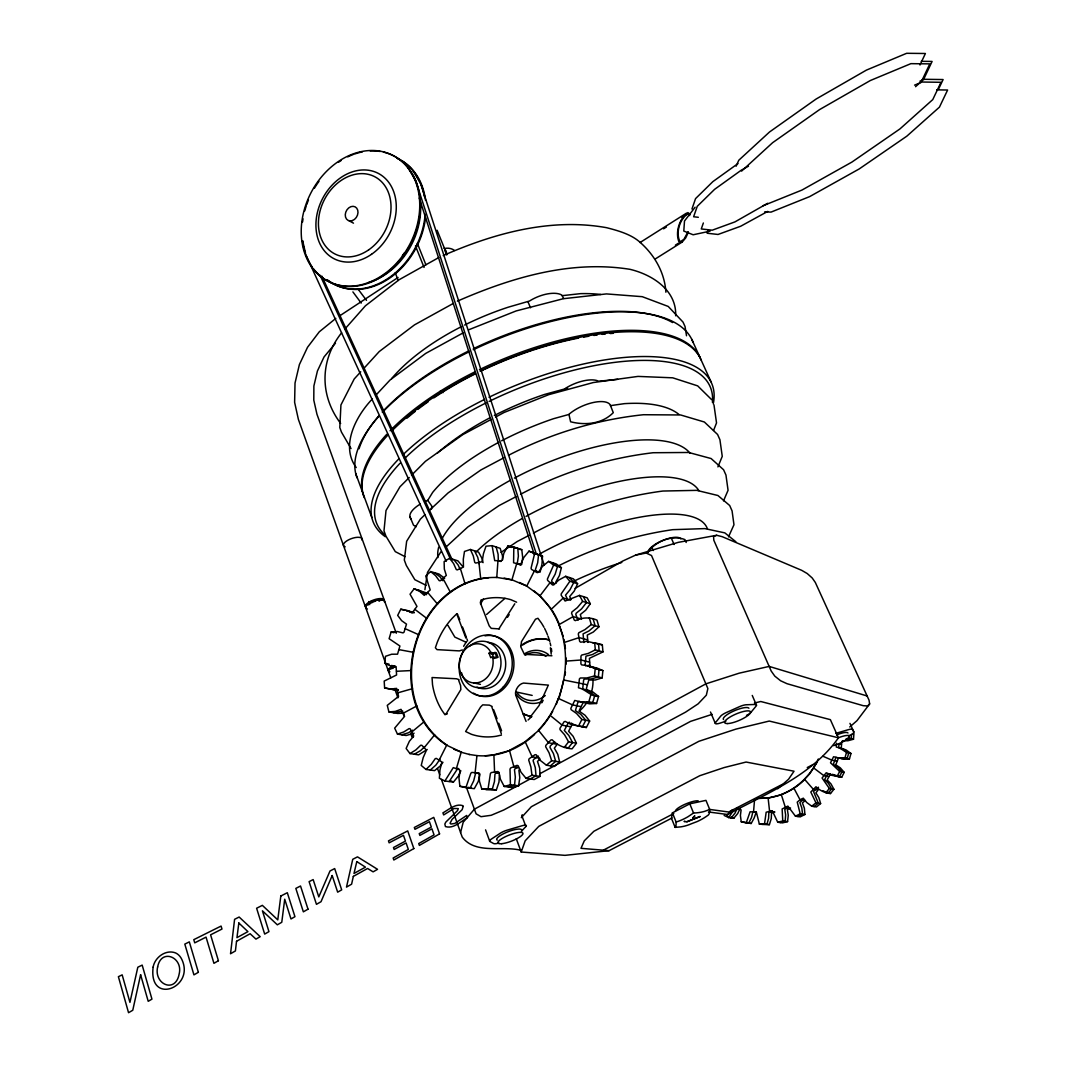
<?xml version="1.0" encoding="UTF-8"?>
<svg xmlns="http://www.w3.org/2000/svg" width="1066" height="1066" viewBox="0 0 1066 1066"><rect width="100%" height="100%" fill="white"/><g stroke="black" fill="none" stroke-linecap="round" stroke-linejoin="round"><path stroke-width="1.5" d="M737.965 808.348L741.11 809.907L740.404 815.477L741.243 821.793L748.718 823.179L751.49 817.609L752.783 812.172L756.274 811.706L759.365 824.111L764.495 824.018L766.174 812.225L772.277 810.733L777.727 822.246L782.764 820.967L782.138 808.974L787.867 806.109L795.463 816.196L800.22 816.876L804.923 814.477L804.35 808.201L802.418 802.951L805.19 800.553L800.033 799.74L797.248 802.138L800.193 813.798L804.923 814.477M390.702 689.062L396.632 688.396L398.577 696.365L387.278 705.359L388.917 711.915L395.206 711.422L401.029 709.343L404.387 716.579L394.673 728.145L397.471 734.101L403.708 731.996L409.144 728.571L410.21 728.864L413.715 736.086L409.344 741.336L406.119 748.465L409.997 753.569L415.86 749.918L420.697 745.254L421.816 745.281L426.467 750.144L423.189 757.62L421.23 765.428L426.014 769.452L431.25 764.362L435.248 758.646L436.367 758.406L441.884 762.003L439.952 770.065L439.379 778.247L444.895 780.992L453.277 767.613L459.446 769.759L460.046 770.865L458.98 778.087L459.872 786.295L465.882 787.614L470.866 773.196L471.838 772.424L478.394 773.01L479.194 773.943L479.434 781.231L481.805 789.093L488.055 788.907L490.413 773.556L491.253 772.57L497.902 771.544L498.875 772.25L500.434 779.286L504.231 786.455L510.427 784.749L510.001 769.132L510.654 767.973L517.09 765.348L518.183 765.788L521.034 772.25L526.111 778.393L534.213 779.526L540.049 776.381L539.689 768.226L537.504 761.444L539.969 758.925M398.231 690.555L384.613 687.943L384.186 681.081L396.579 674.978L396.112 666.623L390.303 665.864L384.693 663.212L385.492 656.31L391.648 654.231L397.551 654.178L399.91 646.023L389.117 638.694L391.102 632.031L397.351 631.538L403.028 632.884L404.014 632.231L406.492 624.13L401.642 620.678L397.685 615.375L400.776 609.219L406.839 610.312L412.062 613.003L416.966 606.394L410.05 594.202L414.114 588.792L419.738 591.417L424.281 595.361L430.198 589.924L425.734 576L430.624 571.563L435.541 575.627L439.219 580.664L440.311 580.77L446.321 575.413L444.335 569.111L444.122 561.542L449.639 558.264L453.623 563.608L456.275 569.524L457.314 569.897L463.444 567.099L463.297 559.184L464.483 551.455L470.412 549.483L473.277 555.879L474.756 562.448L475.702 563.061L482.138 561.729L483.431 553.76L486.003 546.205L492.106 545.645L494.717 560.623L501.193 560.836L502.166 560.05L503.912 553.134L507.816 546.072L513.825 546.978L513.585 562.741L519.822 564.5L520.901 563.941L523.859 557.425L528.976 551.175L542.501 556.185L541.968 564.234L540.089 572.175M587.926 642.425L587.273 635.07L593.309 632.031L598.932 626.808L591.284 624.583L584.914 629.646L578.851 632.711L578.292 633.95L579.664 641.372L580.597 642.172L587.1 641.399L602.317 644.757L602.956 651.899L589.391 658.335L590.084 667.01M566.033 664.265L566.086 657.935M499.448 774.822L498.968 782.111L496.356 789.959L481.805 789.093M500.913 561.489L497.982 560.543L496.756 577.492C414.341 574.96 378.657 701.122 446.667 745.214L447.28 745.307C382.467 702.707 411.356 584.967 488.734 577.679M846.124 738.805L849.016 738.138L849.216 735.327M853.919 733.648L853.493 739.231L847.856 740.763L842.566 740.71M851.574 734.487L851.254 738.685L845.405 740.177M754.555 799.753L753.555 811.612L756.26 811.986L754.182 817.955L751.197 823.485L743.722 822.326M431.477 509.095L431.757 506.044L427.746 500.367L432.689 492.359A143.67 55.499 -22.2 0 1 498.741 442.323M591.697 667.209L596.494 667.822L602.876 670.607L602.157 677.869L595.294 679.988L588.805 680.015L586.393 688.529L586.926 689.715L592.976 692.047L598.586 696.444L596.547 703.48L589.551 703.84L579.038 701.388L577.959 702.068L575.413 710.582L580.823 714.367L585.767 720.27L582.476 726.772L575.307 725.28L570.976 723.001M598.586 696.444C590.511 696.591 585.914 689.369 578.452 687.757L579.411 678.909L580.344 677.989L586.873 677.963L594.495 675.991L595.214 668.675L588.099 665.704L581.663 664.891L580.903 663.878L580.957 656.15L581.73 655.057L588.165 653.458L595.321 649.847L602.956 651.899M534.572 734.474C519.355 748.972 498.102 757.566 476.955 755.594L475.09 772.917L479.673 773.556L476.422 773.063L475.449 773.823L473.677 780.885L470.093 788.147L465.602 787.148M777.727 822.246L782.551 822.872L787.574 821.606L788.254 815.29L787.388 809.747L790.532 808.028L785.309 807.255L781.285 794.53C797.674 788.187 811.133 775.009 818.302 759.005M817.449 761.75L809.6 773.929L804.497 779.233L813.078 789.027L818.168 789.919L815.903 792.891L818.835 797.581L820.62 803.551L815.956 802.805L810.8 792.025L815.983 786.761C819.874 790.599 825.031 793.077 830.494 793.57L833.918 789.293L829.335 788.467L822.086 777.993L826.23 772.743L831.027 775.142L841.674 777.301L844.205 772.344L839.662 771.424L830.521 762.803L833.559 756.753L843.686 759.085L849.455 758.899L850.974 753.502L846.217 750.038L841.247 748.159L841.82 741.39M521.674 564.54L522.7 557.558L521.78 549.67L513.825 546.978M564.967 675.471L565.446 672.206M424.908 589.685L427.519 572.335L440.911 551.815M504.231 786.455L512.453 787.534L518.622 785.829L519.782 777.647L518.915 770.438L519.582 769.292M672.419 812.865L671.46 818.288L675.138 827.376L680.801 826.87A64.213 48.53 51.4 0 0 691.234 823.818L697.231 821.54A64.093 57.551 -82.6 0 0 708.424 814.944L709.143 813.811A64.64 9.794 69.8 0 0 709.729 809.494L705.958 800.366L689.782 803.831L672.419 812.865L676.137 822.033L676.084 824.511A64.813 8.741 69.9 0 1 675.138 827.376M528.976 551.175L534.639 553.52L531.068 568.191L531.468 569.377L537.184 572.642L538.343 572.349L542.407 566.512L548.564 561.369L556.359 563.994L561.396 567.685L559.41 575.547L555.946 581.783L556.119 583.062M836.49 743.189L836.29 747.026C841.86 747.906 845.231 753.316 850.974 753.502M479.993 774.462L478.234 781.498L474.29 788.667L465.882 787.614M460.579 832.519L463.204 822.232L474.397 809.187L536.025 775.795L535.292 767.56L533.12 760.751L533.56 759.472L538.517 756.114M838.729 758.006L844.952 757.913L846.471 752.476M533.56 590.604C576.386 623.583 574.347 692.833 538.383 730.157L548.524 742.775L557.212 744.295L554.347 748.199L557.758 754.248L559.637 761.963L551.682 760.698L549.07 752.796L545.632 746.706L545.845 745.347L550.975 739.924L552.175 739.791C557.251 745.44 564.634 748.239 572.082 748.852L576.44 743.229L568.591 741.829L564.54 734.714L560.01 729.65L559.97 728.291L564.061 721.802L565.22 721.389L571.016 724.44L586.367 727.518L589.645 721.042L581.863 719.483L576.559 713.487L571.136 709.69L570.83 708.384L574.761 700.455L581.077 702.001L588.832 701.788L590.884 694.699M759.365 824.111L769.385 824.644L771.278 818.581L771.491 812.972L774.875 812.012L769.572 811.253L768.106 797.928C782.004 795.956 794.996 789.346 804.843 779.286M844.205 772.344L840.274 767.813L835.784 764.855L838.529 757.833M547.884 686.171L539.063 705.559L530.095 717.218M559.423 697.031L563.714 679.988L587.313 684.758M589.645 721.042L585.061 715.246L579.664 711.475L579.371 710.183L583.275 702.307M691.954 209.003L695.565 198.596L712.821 181.66L737.965 163.578M703.36 222.981L701.268 228.95L712.221 230.189L734.967 221.888L767.667 203.286M708.17 230.269L707.144 233.227L718.031 234.467L740.67 226.245L767.747 211.401M672.073 817.968L609.099 850.668L565.007 855.345L521.207 852.027L525.192 840.794L538.756 826.377L698.923 741.283L736.006 729.091L769.252 721.056L838.462 737.779C812.145 775.315 766.721 793.464 727.652 814.504L708.437 811.972M368.196 604.995L369.316 601.97L382.587 598.786L379.016 600.904M548.564 561.369L553.614 565.087L547.404 579.051L547.578 580.344L552.521 584.981L553.694 584.954L558.717 580.091L565.673 576.306L573.401 578.851L577.599 583.755L574.241 591.07L569.724 596.494L571.056 599.652M713.567 430.451L716.525 422.922L713.967 404.814M687.996 231.802L683.986 239.237L680.908 241.356L679.655 241.049C675.737 232.428 679.735 219.223 687.57 213.973L689.742 215.572M688.37 232.215L685.731 237.878L682.2 242.049L655.47 258.838M717.911 466.895L722.255 456.355L719.923 439.712L717.578 434.475L704.36 422.003L680.628 414.967L643.464 414.727C596.454 419.644 550.442 433.635 508.482 455.315M391.102 668.955L392.315 666.077A10.154 3.358 -20.2 0 0 389.903 671.807M723.521 500.86L728.065 490.293L725.959 475.063L723.587 469.76L711.102 458.54L688.636 452.477L653.138 452.73C606.874 458.207 561.622 472.438 520.501 494.318M746.227 822.859L750.078 811.799L756.26 811.986M736.126 166.189L738.791 160.233L769.545 131.971L816.13 99.018L866.405 70.116L906.646 53.3L925.408 53.5L919.985 64.999M556.305 704.36L558.344 698.43L572.429 704.839L580.943 706.651M728.491 536.878L733.968 524.752L732.076 510.894L729.677 505.511L717.924 495.503L696.711 490.36L662.892 491.04C617.654 496.969 573.561 511.427 533.413 533.093M460.845 770.718L458.487 775.901L453.396 782.098L444.895 780.992M647.102 553.334C654.351 541.795 671.833 534.319 684.945 539.609L686.184 542.487M733.421 810.253L728.758 817.609L724.134 815.45M737.312 808.121L735.02 813.131L731.276 817.928L726.666 815.77M740.031 808.508L737.752 813.491L733.794 818.262L728.758 817.609M938.386 89.464L943.117 79.55L924.515 79.297L919.905 81.203M466.335 641.799L463.63 646.289M439.032 760.378L446.667 745.214L461.791 752.369L453.73 749.198M578.572 725.999L581.863 719.483M837.116 776.408L839.662 771.424M551.122 714.153L552.668 711.395M576.44 743.229L573.135 736.313L568.631 731.276L572.016 724.6M833.918 789.293L830.987 783.91L827.203 779.992L830.307 774.036M565.673 576.306L569.884 581.25L561.236 593.855L561.169 595.188L565.1 601.024L579.491 595.401L587.166 597.826L590.324 603.742L585.727 610.178L580.33 614.509L581.543 619.093M445.934 714.167L460.832 689.595L460.605 685.598L458.7 680.454M514.771 603.796L498.928 628.78M507.509 617.321L509.188 614.629M545.859 721.948L549.443 716.818M439.912 759.325L435.927 765.028L430.318 770.038M442.963 762.283L440.578 765.681L434.582 770.625L426.014 769.452M575.107 588.365L622.584 561.116L635.642 555.093L678.229 542.367L716.658 535.279L722.215 536.691L801.699 570.337L807.215 573.535L812.185 577.959L815.317 582.449L869.03 700.149L869.643 703.92L856.997 720.656L849.749 726.985M449.159 781.551L457.914 768.266M424.015 747.866L434.635 734.86M695.099 207.244L684.492 221.008L683.799 231.056L693.14 234.773L710.076 231.162M564.207 747.479L568.591 741.829M825.883 792.771L829.335 788.467M341.586 332.805C319.68 360.415 319.613 395.659 340.654 423.429M539.969 729.091L544.966 723.228M554.507 741.643L550.216 746.093L550.003 747.453L553.427 753.529L555.679 761.337L550.442 765.841M590.324 603.742L582.662 601.371L577.332 607.633L571.896 612.004L571.589 613.323L574.308 620.106L575.36 620.639C582.116 617.294 590.071 617.014 596.973 620.119L598.932 626.808M344.838 329.114L365.438 305.795L399.15 279.718L438.779 257.559M360.734 371.821L354.205 378.976L340.933 404.947L339.801 427.573L341.466 432.116L351.034 448.559M363.999 368.25L379.243 351.553L414.527 324.85L453.117 303.53M521.301 817.689L531.348 806.709L690.608 721.349L712.181 714.34M521.594 831.134L525.884 826.51L521.754 815.477A5.81 1.452 -21.3 0 0 522.26 814.744M372.434 398.871C356.151 415.847 340.094 445.735 356.217 467.548M375.752 395.326L390.089 379.976L425.72 353.406L463.177 332.858M727.652 814.504L732.009 810.107M409.237 477.515L399.977 486.789L386.012 510.521L383.987 530.801L385.945 536.131L395.286 551.628L405.013 556.652M411.556 475.196L425.454 461.298L462.897 434.568L491.266 419.351M425.028 514.611L420.35 519.155L406.652 541.261L404.32 560.05L406.319 565.46L414.847 579.704L426.094 585.301M428.545 511.2L448.173 492.852L480.886 469.973L504.125 457.634M869.643 703.92L867.551 705.958L863.247 705.692L787.001 683.692L780.618 680.774L774.809 676.137L771.184 671.034L713.82 540.235L713.567 536.571L716.658 535.279M424.441 746.906L420.577 750.624L414.328 754.208M427.186 749.478L418.632 754.848L409.997 753.569M528.11 719.99L531.388 716.832M447.307 713.847L444.962 714.7L441.91 710.316A70.169 59.909 -76.5 0 1 432.516 684.625L432.05 677.536L456.501 678.775L459.033 679.668M568.951 414.447L570.19 413.275A25.531 10.393 -22.9 0 1 593.456 402.468A25.531 10.393 -22.9 0 1 610.178 404.8L613.283 412.662C602.09 424.001 585.367 425.534 570.603 421.776L568.951 414.447L553.547 418.698A143.67 55.499 -22.2 0 0 501.633 440.791M445.641 547.364L467.761 527.017L498.995 505.63L516.197 496.583M690.288 214.359L687.903 212.6C679.282 218.37 674.871 232.908 679.202 242.382L682.2 242.049M741.59 171.106L772.61 142.697L819.594 109.585L870.309 80.536L910.884 63.654L929.805 63.88L921.61 81.243L915.534 86.706M921.637 80.67L924.035 78.511L932.097 61.442L921.251 61.308M411.862 731.942L424.361 721.535M486.589 614.496L504.978 598.319M777.66 788.773L788.573 779.233L794.037 771.211L746.08 762.043L724.134 767.573L699.829 775.688L593.869 831.28L584.301 840.808L580.983 848.323L609.099 850.668M526.111 778.393L531.974 775.209L530.881 766.894L528.696 760.058L529.136 758.779L535.065 754.661L536.238 754.821L540.262 760.391L546.432 765.215L551.682 760.698M559.637 761.963L554.413 766.454L546.432 765.215M335.484 343.185L324.037 356.95L317.428 370.995L313.884 385.999L313.79 400.136L316.962 414.274L384.253 600.118M793.943 788.267L800.033 799.74L803.298 798.181L806.709 802.485L811.772 806.229L815.956 802.805M820.62 803.551L816.449 806.962L811.772 806.229M814.118 806.602L818.288 803.178L813.491 791.425L818.528 787.214M709.729 809.494L704.639 811.346A65.013 48.636 51.2 0 1 693.54 813.012L688.01 816.716A65.066 58.204 -82.2 0 1 676.137 822.033M464.616 325.037A145.282 63.48 -22.2 0 1 508.229 307.195L529.482 301.038A24.904 11.46 -23 0 1 561.715 295.016L563.608 298.48M564.607 388.983L566.019 387.984A25.397 10.62 -22.9 0 1 598.652 381.242L617.654 379.336M501.02 552.388L517.223 541.515L529.003 535.385M335.83 318.388L319.294 331.806L307.528 347.289L299.399 364.559L295.029 383.014L294.616 402.308L298.387 419.391L365.358 606.687M339.987 315.656L398.071 277.48M640.053 242.528L686.291 213.253M663.598 228.817L666.41 227.031M681.88 217.237L686.104 214.559M675.378 245.14L678.189 243.381M412.515 730.21L408.438 732.768L401.815 734.794M848.656 736.26L851.268 734.661A7.182 1.639 -23.5 0 0 853.853 731.969L849.962 723.361M836.05 757.286L833.292 764.335L837.783 767.307L841.94 771.891L839.395 776.847L827.802 773.543L824.684 779.526L828.482 783.443L831.627 788.88L828.189 793.171L822.712 790.652M802.618 800.153L799.846 802.551L801.779 807.801L802.565 814.144L797.848 816.543M462.351 649.954L459.339 650.9L437.02 649.634L435.368 647.782L437.26 642.305A70.169 59.909 -76.5 0 1 452.131 618.36L456.315 614.216L457.207 613.829L458.047 615.229M496.969 657.909L492.385 656.816L490.746 657.735L489.028 653.218L490.653 652.285L495.25 653.405M494.944 652.459L492.252 653.991L493.971 658.508L496.663 656.976L498.049 657.309L496.33 652.792L494.944 652.459L496.663 656.976M403.041 713.314L416.886 705.905M748.465 166.189L741.243 170.214L714.62 189.322L697.271 206.311L693.633 216.758L698.323 217.291M539.916 773.716L705.879 683.852L739.218 673.166L769.159 666.41L867.124 695.991M495.53 417.072L504.031 412.502L548.75 394.66L593.256 382.547L638.014 376.405L672.713 377.817L697.684 385.879L711.648 399.657M603.383 850.148L673.805 813.531M686.744 821.726L700.189 816.489L687.09 821.779L684.026 821.406L685.185 821.553M557.331 566.459C593.442 548.017 632.604 535.465 672.739 529.669L704.866 528.603L724.827 532.88L735.846 541.741M807.255 767.533L813.131 764.509M782.324 784.376L728.664 811.999L709.117 809.361M795.463 816.196L800.193 813.798M914.561 85.133L922.09 82.029L940.998 82.295L932.777 99.578L899.931 128.933L851.921 162.072L801.978 190.054L763.149 205.711M425.8 501.153L427.746 500.367M457.407 301.158C511.307 277.586 570.776 259.811 630.046 269.338C652.192 274.628 676.737 290.152 675.671 315.803M468.933 329.7L516.144 310.939L563.301 298.72L606.461 293.91L642.252 296.681L668.235 306.448L683.026 322.092L685.038 326.529L686.517 335.777M443.203 255.574C494.144 233.214 550.789 217.597 606.607 227.698C617.974 230.602 631.432 234.36 640.2 242.422C654.711 255.254 664.691 272.669 665.89 292.231M402.855 711.235L393.274 712.674M569.524 722.228L568.365 722.641L564.34 730.463L568.858 735.513L572.522 742.536L568.165 748.172L565.513 746.893M725.879 721.216L719.95 723.161A6.383 1.639 -22.8 0 1 715.566 722.548L720.616 716.232A8.088 2.092 -22.9 0 1 726.319 712.541L739.271 706.758A8.102 2.092 -23 0 1 746.347 704.759L754.755 704.479A8.062 2.065 -23 0 1 756.034 706.185L750.784 712.528A6.01 1.532 -23 0 1 746.493 715.379M780.325 794.996L768.466 797.981L759.059 798.447M787.934 807.642L784.776 809.361L785.642 814.93L785.176 821.286L780.139 822.552M413.142 733.541L406.146 735.5L397.471 734.101M397.858 692.82L412.489 688.676M835.677 733.408L848.376 729.664A7.222 1.652 -23.5 0 1 852.414 729.45L853.853 731.969M508.349 786.988L514.532 785.296L515.331 777.021L514.478 769.799L515.131 768.639L518.396 767.52L513.919 766.854L509.468 750.371L524.739 741.989L538.956 730.263M567.605 388.171L544.433 394.473A148.001 58.683 -22.2 0 0 494.358 415.487M369.675 602.97L372.34 602.33M378.963 600.731L382.947 599.772M754.448 703L760.778 701.508L830.374 719.657L838.462 737.779M501.46 735.074L496.356 736.233A70.169 59.909 -76.5 0 1 471.292 734.247L465.615 731.516L480.579 707.038L482.698 704.866L489.374 705.132L492.039 706.412M635.642 555.093L646.249 553.041L651.526 555.533L707.864 688.569L706.332 695.192L698.137 703.84L685.531 712.168L503.752 809.987L491.12 815.303L481.006 816.689L476.089 813.811L466.442 787.401M551.935 655.777L524.379 654.324L520.848 646.995L521.474 641.625L535.492 619.199L537.93 618.28L541.142 622.611A70.169 59.909 -76.5 0 1 543.953 627.274M610.405 405.653L624.383 403.654A143.67 55.499 -22.2 0 1 678.855 414.368M562.395 295.642L580.57 293.643A145.282 63.48 -22.2 0 1 600.718 294.469M398.404 689.662L395.446 689.982L384.613 687.943M485.11 755.781L493.305 754.968L510.068 750.477M772.237 811.639L768.839 812.598L768.613 818.235L766.947 824.324L761.83 824.431M499.528 628.927L491.253 628.367L489.214 625.889L480.34 602.69L481.006 599.945L485.989 598.652A70.169 59.909 -76.5 0 1 510.867 599.692L516.61 602.197M396.512 671.287L411.316 670.554M402.681 713.234L397.605 713.447L388.917 711.915M585.327 702.934L592.696 702.641L594.748 695.578L588.765 691.088L582.716 688.743L583.648 679.921L584.594 679.002L591.097 678.975L598.346 676.937L599.052 669.648L592.31 666.756L587.499 666.157M485.989 789.626L492.212 789.44L494.464 781.498L494.957 774.196L495.797 773.21L499.115 772.903L494.597 772.264L493.904 755.061M841.207 758.552L847.217 758.406L848.736 752.996L843.766 749.465L838.769 747.599L838.982 743.775L841.447 744.348M936.668 89.864L947.607 90.024L939.439 107.133L906.833 136.168L859.196 168.948L809.614 196.624L771.078 212.094L764.602 211.921M757.366 798.354L768.466 797.981M521.221 850.375C502.606 845.391 475.529 854.879 462.204 837.037L441.457 779.486M496.17 577.306L512.519 579.984L504.125 578.078M459.872 786.295L464.096 786.828M741.243 821.793L743.735 822.113M488.055 788.907L496.356 789.959M764.495 824.018L769.385 824.644M510.427 784.749L518.622 785.829M782.764 820.967L787.574 821.606M459.379 769.306L456.301 768.879L461.192 752.276L469.56 754.515M531.974 775.209L540.049 776.381M468.96 754.422L476.955 755.594M514.825 547.871L517.81 548.324L518.369 556.119L517.343 563.128L517.956 564.154L521.114 564.847L516.757 563.434L511.933 579.811L527.31 586.273L519.502 582.489M518.796 549.217L521.78 549.67M597.613 644.037L602.317 644.757M539.516 758.059L532.187 756.887L525.325 742.096M592.749 642.785L598.506 643.717L599.145 650.873L592.376 654.577L585.954 656.15L585.141 664.944L585.887 665.957M399.004 649.634L413.395 652.312M406.666 610.631L414.101 612.87M414.221 612.364L406.479 610.698M570.75 726.812L562.155 725.16L550.336 715.526M828.842 776.581L823.805 775.608L813.811 768.053M841.674 777.301L832.439 774.329M581.69 726.546L586.367 727.518M836.73 761.151L831.733 760.085L823.019 756.274M751.197 823.485L746.227 822.432M384.693 663.212L389.037 664.145M473.957 682.96L480.42 684.345M515.997 691.954L532.174 695.405M588.832 701.788L596.547 703.48M844.952 757.913L849.455 758.899M468.307 787.348L471.305 788.014M391.102 632.031L393.98 632.711M489.028 653.218L493.638 654.337M418.632 634.683L405.227 628.713M594.495 675.991L602.157 677.869M849.016 738.138L853.493 739.231M566.206 661.093L581.117 660.001L589.551 662.159M595.214 668.675L602.876 670.607M426.8 618.413L414.914 609.392M400.776 609.219L405.053 610.325M369.316 601.97L371.847 602.623A5.423 1.959 -20 0 1 375.685 601.091M437.566 604.142L427.679 592.43M587.579 639.933L579.158 637.601L564.607 642.358L563.914 639.36M414.114 588.792L427.16 593.162M450.505 592.469L443.03 578.545M580.144 618.68L573.108 616.614L559.024 624.623L563.208 636.375M465.082 583.901L460.325 568.311M430.624 571.563L438.992 574.041L444.655 578.305M480.713 578.825L478.9 562.208M570.337 600.145L563.274 597.973L551.415 609.139L539.902 595.947L550.163 582.502L554.453 583.862L551.868 581.703L551.695 580.424L555.173 574.161L557.518 566.392L552.481 562.688M449.639 558.264L457.9 560.849L462.644 566.379M569.884 581.25L577.599 583.755M470.412 549.483L478.567 552.135L482.178 558.731L483.071 562.648M492.106 545.645L500.167 548.324L502.486 555.719L502.632 559.863M553.614 565.087L561.396 567.685M507.816 546.072L511.827 547.431M534.639 553.52L542.501 556.185M548.43 685.118L523.566 683.066C518.782 683.799 514.385 690.515 515.731 695.192L526.084 721.429M532.933 552.521L538.583 554.853L537.677 562.808L535.385 569.604L535.798 570.79L538.73 572.229L534.412 570.83L526.737 586.1L540.475 596.121M440.165 391.275L443.136 392.594M418.365 589.964L426.627 594.668M392.035 665.504L395.033 666.863M466.428 642.398L454.849 637.108L447.84 625.236M731.489 817.182L733.794 818.262M828.069 792.411L830.494 793.57M450.665 780.725L453.396 782.098M349.115 220.795L353.486 223.167M416.26 526.711L413.515 525.192L409.917 516.677M434.821 572.802L440.111 576.972L442.87 580.73M569.55 577.585L573.761 582.502L570.03 589.738L565.5 595.174L567.525 599.279M352.899 291.897L361.201 303.09M366.491 300.359L357.803 288.739M453.783 559.557L458.153 564.993L460.126 569.417M552.161 610.392L555.879 616.668M412.928 170.547L420.737 183.832L544.26 565.127M407.945 167.509L415.767 180.834L536.465 554.373M582.662 601.371L579.491 595.401M490.653 652.285L489.534 650.18A19.761 16.803 -76.4 0 0 461.765 654.271A19.761 16.803 -76.4 0 0 472.624 682.813A19.761 16.803 -76.4 0 0 492.972 659.228L492.385 656.816M583.342 596.614L586.513 602.557L581.543 608.913L576.133 613.27L575.813 614.576L578.132 620.172M474.503 550.816L477.741 557.305L479.234 563.861M321.852 276.107L452.29 559.97M320.093 275.255L450.598 559.45M556.492 618.027L558.97 623.423M305.902 254.907L446.228 561.356M691.727 339.268L699.749 356.95M711.035 381.841L700.349 358.283A181.94 74.54 -22.2 0 0 480.046 371.075M752.25 695.432L756.487 705.239M671.593 538.73L674.085 544.513M652.019 547.644L653.245 550.536M710.502 712.021L715.246 723.268M528.096 302.064L530.508 307.794M689.782 803.831L693.54 813.012M437.113 230.269L446.92 254.441M444.895 250.457L446.721 254.961M417.326 243.328L425.907 264.808M415.474 245.886L424.068 267.433M395.233 272.816L398.244 280.491M493.625 709.676L497.036 718.711M498.741 723.228L501.566 730.756M458.607 616.721L459.726 619.679M462.524 627.101L466.442 637.495M456.861 614.149L465.869 638.068M491.919 707.238L501.326 733.701M516.29 838.769L521.207 852.027M355.671 473.384L362.373 491.692M362.88 493.078L371.821 517.516M485.563 829.868L489.614 840.954M384.613 601.104L396.259 633.257M437.526 768.573L439.765 774.809M368.649 601.557L369.742 604.622M391.568 665.477L392.674 668.555M365.705 607.673L388.211 670.621M388.584 671.647L390.782 677.803M394.633 688.583L397.938 697.83M403.454 713.234L404.547 716.312M410.61 733.261L411.716 736.34M419.271 198.063L534.293 554.52M591.284 624.583L589.325 617.854M593.162 618.986L595.121 625.702L589.125 630.845L583.075 633.897L583.901 642.531M496.143 546.991L498.102 554.28L498.342 561.209M467.001 638.974L467.548 641.026M302.664 240.729L305.542 253.335M564.82 643.904L565.433 648.541M551.349 648.514L551.748 651.606M550.389 647.755L551.229 654.178M595.321 649.847L594.668 642.651M389.117 672.38A10.154 3.358 -20.2 0 1 394.926 665.944M413.368 737.379A10.287 3.078 -20.5 0 1 414.061 733.168M367.424 608.992A10.02 3.611 -20 0 1 373.073 601.304A10.02 3.611 -20 0 1 384.506 602.13M393.087 667.942A5.503 1.812 -20.2 0 1 393.82 667.276M345.184 546.858A9.887 3.851 -19.7 0 1 350.634 538.903A9.887 3.851 -19.7 0 1 362.054 540.102M365.905 607.487A10.02 3.611 -20 0 1 373.939 599.852A10.02 3.611 -20 0 1 384.146 601.144M444.242 248.138A15.111 12.206 -62.3 0 1 446.707 253.748M383.44 152.105A70.769 55.712 -62.5 0 1 407.812 249.364A70.769 55.712 -62.5 0 1 313.257 268.499M312.378 267.286A70.769 55.712 -62.5 0 1 305.929 255.014M305.396 253.521A70.769 55.712 -62.5 0 1 302.491 240.796M302.571 221.981A70.769 55.712 -62.5 0 1 303.037 218.823M304.769 210.881A70.769 55.712 -62.5 0 1 306.182 206.164M306.715 204.619A70.769 55.712 -62.5 0 1 308.474 200.022M314.43 188.202A70.769 55.712 -62.5 0 1 319 181.34M338.442 162.298A70.769 55.712 -62.5 0 1 341.027 160.593M347.729 156.875A70.769 55.712 -62.5 0 1 353.192 154.53M354.712 153.984A70.769 55.712 -62.5 0 1 362.4 151.892M370.222 150.932A70.769 55.712 -62.5 0 1 380.229 151.465M401.895 160.766A70.489 55.592 -62.5 0 1 424.361 196.597M425.147 214.293A70.489 55.592 -62.5 0 1 389.383 277.493A70.489 55.592 -62.5 0 1 329.101 281.264M397.658 158.421A70.489 55.592 -62.5 0 1 400.523 159.927M531.921 716.605A39.322 34.032 -77.1 0 1 523.473 713.767M522.793 644.917A39.322 34.032 -77.1 0 1 548.79 639.853M484.977 635.856A30.794 26.264 -76.5 0 1 513.239 670.78A30.794 26.264 -76.5 0 1 473.531 693.153M469.293 646.462A23.425 19.934 -76.4 0 1 498.488 651.779A23.425 19.934 -76.4 0 1 488.628 685.198A23.425 19.934 -76.4 0 1 461.538 672.739M544.606 628.487A70.169 59.909 -76.5 0 1 547.471 634.816M547.977 636.122A70.169 59.909 -76.5 0 1 549.736 641.519M550.109 642.891A70.169 59.909 -76.5 0 1 550.776 645.69M543.154 700.269A70.169 59.909 -76.5 0 1 541.728 702.854M488.001 642.438A23.332 19.881 -76.5 0 1 504.911 670.381A23.332 19.881 -76.5 0 1 476.982 687.144M525.032 655.23A24.158 20.88 -77 0 1 545.912 656.416M545.272 695.512A24.158 20.88 -77 0 1 516.797 692.527M525.391 653.271A26.717 23.092 -77 0 1 548.497 654.564M542.354 701.348A26.717 23.092 -77 0 1 516.29 694.512M531.254 716.485A39.349 34.045 -77 0 1 522.806 713.634M520.834 645.676A39.349 34.045 -77 0 1 549.563 640.08M444.429 248.525A17.336 14.058 -62.2 0 1 454.516 250.47M420.35 201.501A67.051 52.847 -62.5 0 1 367.583 282.863M404.32 253.002A67.145 52.887 -62.5 0 1 402.428 255.627M396.845 158.141A70.449 55.579 -62.5 0 1 425.521 200.328M425.494 217.917A70.449 55.579 -62.5 0 1 387.158 279.772A70.449 55.579 -62.5 0 1 327.209 279.678M406.999 418.165A177.835 72.954 -22.2 0 1 415.274 411.356M417.779 409.411A177.835 72.954 -22.2 0 1 428.305 401.669M433.862 397.858A177.835 72.954 -22.2 0 1 442.443 392.288M443.749 391.462A177.835 72.954 -22.2 0 1 474.85 374.086M480.793 371.168A177.835 72.954 -22.2 0 1 483.777 369.742M485.283 369.036A177.835 72.954 -22.2 0 1 531.961 350.447M533.586 349.915A177.835 72.954 -22.2 0 1 578.518 338.082M583.662 337.123A177.835 72.954 -22.2 0 1 588.778 336.243M593.842 335.457A177.835 72.954 -22.2 0 1 597.2 334.99M602.157 334.364A177.835 72.954 -22.2 0 1 605.421 334.004M610.245 333.551A177.835 72.954 -22.2 0 1 613.39 333.298M357.03 477.795A181.167 75.913 -22.2 0 1 378.563 416.553M382.934 411.809A181.167 75.913 -22.2 0 1 468.72 351.98M473.277 349.768A181.167 75.913 -22.2 0 1 692.953 342.066M391.568 378.657A145.282 63.48 -22.2 0 1 461.631 326.529M359.042 448.746A178.342 74.9 -22.2 0 1 379.123 415.593M382.254 412.102A178.342 74.9 -22.2 0 1 468.827 350.887M473.304 348.715A178.342 74.9 -22.2 0 1 672.579 322.545M363.266 494.851A181.886 74.633 -22.2 0 1 386.745 434.315M390.089 430.771A181.886 74.633 -22.2 0 1 474.89 371.874M479.46 369.635A181.886 74.633 -22.2 0 1 701.028 359.922M723.494 719.55A13.951 3.584 -22.9 0 1 733.861 710.969A13.951 3.584 -22.9 0 1 748.918 708.224M647.955 552.135A17.895 6.076 -23.1 0 1 663.172 540.262A17.895 6.076 -23.1 0 1 680.854 538.903M498.928 843.006A7.715 1.879 -21.1 0 1 493.651 843.552L489.92 841.527A7.768 1.892 -21.1 0 1 491.546 838.969L500.274 833.226A7.795 1.905 -21.2 0 1 507.283 830.108L521.887 825.804A5.823 1.426 -21.3 0 1 525.884 826.51M497.222 840.128A13.405 3.265 -21.2 0 1 508.882 831.413A13.405 3.265 -21.2 0 1 521.434 831.187M837.876 737.965A12.486 2.838 -23.4 0 1 849.189 737.019A12.486 2.838 -23.4 0 1 833.519 745.654M836.53 734.954A12.472 2.852 -23.4 0 1 847.976 732.995M675.444 810.906A12.939 2.932 -22.4 0 1 685.012 804.27A12.939 2.932 -22.4 0 1 698.217 800.846M476.409 551.722A130.452 46.331 -22.3 0 1 521.94 518.662M526.044 516.37A130.452 46.331 -22.3 0 1 698.87 490.64M480.539 604.049A123.696 41.96 -22.3 0 1 483.484 599.132M539.623 553.974A123.696 41.96 -22.3 0 1 707.398 528.816M573.335 581.436A116.86 37.763 -22.3 0 1 621.798 562.462M488.988 397.258A182.912 72.808 -22.2 0 1 713.247 403.841M385.306 536.704A182.912 72.808 -22.2 0 1 399.017 458.686M402.535 455.169A182.912 72.808 -22.2 0 1 484.524 399.444M364.345 497.769A181.94 74.54 -22.2 0 1 388.37 434.568M391.782 431.024A181.94 74.54 -22.2 0 1 475.463 373.313M437.446 453.077A148.001 58.683 -22.2 0 1 490.027 417.739M437.953 557.571A137.101 50.835 -22.3 0 1 438.686 547.231M441.537 539.796A137.101 50.835 -22.3 0 1 510.188 480.38M514.425 478.088A137.101 50.835 -22.3 0 1 690.102 453.277M385.013 534.972A180.234 71.542 -22.2 0 1 400.017 463.27M404.507 458.673A180.234 71.542 -22.2 0 1 486.109 402.895M489.121 401.416A180.234 71.542 -22.2 0 1 712.408 402.308M411.156 518.929A24.824 9.754 -20.8 0 1 420.244 504.098M589.205 664.744A34.991 30.488 -77.3 0 1 590.404 667.396M592.949 679.002A34.991 30.488 -77.3 0 1 591.337 692.673M586.94 702.374A34.991 30.488 -77.3 0 1 579.118 711.222M463.164 806.362L462.164 809.654L452.064 819.394L450.065 823.245L450.878 824.031L454.729 823.458L466.668 815.463L467.441 817.635C461.005 821.326 453.49 829.121 445.455 826.576L444.842 824.058L445.775 822.153L457.541 810.613L458.287 808.588L453.983 808.494L443.656 814.93L442.923 812.838C448.733 809.68 455.582 803.258 462.684 805.616L463.164 806.362M157.635 966.955C153.571 984.251 175.53 994.045 179.181 973.911C183.299 957.295 161.193 947.807 157.635 966.955M153.144 967.102C148.294 1005.731 195.398 987.822 181.793 959.373A16.403 12.739 -84 0 0 175.557 952.924C165.87 949.153 154.797 957.348 153.144 967.102M236.532 941.278L235.413 950.939L230.536 953.75L234.587 919.318L239.144 917.027L260.184 936.668L255.947 939.106L250.124 933.736L236.532 941.278M238.837 922.996L236.958 937.64L247.925 931.644L238.837 922.996M280.824 896.013L277.773 919.865L262.356 905.354L256.613 908.245L264.674 934.082L268.952 931.631L262.423 910.817L277.333 924.822L281.77 922.29L284.715 899.211L290.991 918.959L294.949 916.68L287.314 892.722L280.824 896.013M140.605 974.737L132.77 1010.248L128.546 1012.7L118.393 976.696L122.164 974.857L129.945 1002.373L137.82 967.222L142.178 965.103L151.945 999.135L148.214 1001.307L140.605 974.737M353.339 876.385L351.607 884.18L346.503 887.099L352.739 859.303L357.496 856.864L377.551 869.323L373.113 871.855L367.57 868.47L353.339 876.385M356.804 861.608L353.992 873.454L365.465 867.138L356.804 861.608M332.192 875.546L321.013 901.716L316.455 904.328L309.1 881.649L313.151 879.583L318.787 896.906L330.007 870.975L334.684 868.577L341.693 889.857L337.656 892.162L332.192 875.546M693.366 817.369L692.86 818.008L694.819 815.823L693.366 817.369M198.369 972.299L193.932 974.87L184.804 944.116L189.322 941.878L198.369 972.299M218.41 960.732L213.933 963.318L206.044 937.121L194.732 942.85L193.785 939.666L221.075 926.074L221.981 929.046L210.588 934.829L218.41 960.732M308.007 909.178L303.357 911.843L295.828 888.404L300.532 886.006L308.007 909.178M413.835 848.576L393.834 860.009L393.167 858.023L408.331 849.429L406.093 842.94L394.154 849.469L393.487 847.537L405.453 841.074L403.468 835.344L389.143 842.833L388.477 840.874L407.718 830.907L413.835 848.576M439.565 833.878L419.378 845.405L418.738 843.552L434.062 834.891L431.93 828.815L419.871 835.424L419.231 833.612L431.317 827.069L429.438 821.713L414.967 829.308L414.328 827.469L433.755 817.369L439.565 833.878M503.219 687.077A30.847 26.29 -76.5 0 0 494.211 635.976A30.847 26.29 -76.5 0 0 459.659 673.779A30.847 26.29 -76.5 0 0 503.219 687.077M352.393 220.582A7.635 5.983 -62.6 0 0 356.724 208.176A7.635 5.983 -62.6 0 0 345.77 212.147A7.635 5.983 -62.6 0 0 352.393 220.582M368.609 249.91A43.453 34.125 -62.6 0 0 376.844 177.929A43.453 34.125 -62.6 0 0 318.734 217.997A43.453 34.125 -62.6 0 0 368.609 249.91M371.514 254.308A48.063 37.776 -62.6 0 0 380.535 174.677A48.063 37.776 -62.6 0 0 316.256 219.076A48.063 37.776 -62.6 0 0 371.514 254.308M383.52 274.562A70.809 55.725 -62.5 0 0 396.219 157.288A70.809 55.725 -62.5 0 0 301.678 223.167A70.809 55.725 -62.5 0 0 383.52 274.562M727.705 723.561A13.965 3.558 -22.9 0 0 749.758 713.78A13.965 3.558 -22.9 0 0 735.367 714.3A13.965 3.558 -22.9 0 0 727.705 723.561M501.753 843.699A13.418 3.251 -21.2 0 0 522.646 834.451A13.418 3.251 -21.2 0 0 506.923 835.997A13.418 3.251 -21.2 0 0 501.753 843.699"/></g></svg>
